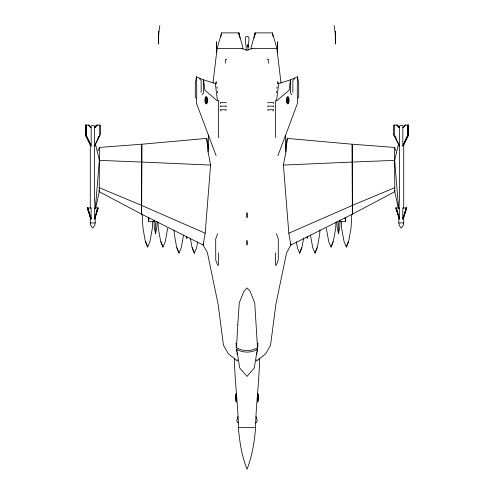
<?xml version="1.0" encoding="UTF-8"?>
<svg xmlns="http://www.w3.org/2000/svg" width="494" height="494" viewBox="0 0 494 494"><rect width="100%" height="100%" fill="white"/><g stroke="black" fill="none" stroke-linecap="round" stroke-linejoin="round"><path stroke-width="0.74" d="M208.61 149.027L206.714 138.413L141.809 144.223L141.636 214.155L203.12 245.03L207.387 252.613L218.095 304.174L223.461 345.25L228.234 353.667L237.447 361.058L237.25 359.626M275.566 265.29L275.603 252.996M95.669 208.419L99.208 191.697L99.424 147.422L141.809 144.223L141.611 214.155L99.208 191.697L99.208 190.369M246.148 50.116C246.642 45.781 244.826 41.675 245.376 37.359L246.259 36.568L247.988 36.568L248.871 37.359C249.421 41.681 247.611 45.781 248.093 50.116M285.39 149.027L287.286 138.413L352.191 144.223L352.389 214.155L290.88 245.03L286.613 252.613L275.905 304.174L270.539 345.25L265.766 353.667L256.553 361.058L256.75 359.626M277.387 49.425L277.486 41.786L277.325 52.79M157.006 221.621L156.925 226.956L155.548 233.656L154.171 226.956L154.066 220.096M339.934 220.096L339.829 226.956L338.452 233.656L337.075 226.956L336.994 221.621M394.792 190.369L394.792 191.697L352.364 214.155L352.191 144.223L394.576 147.422L394.792 191.697L398.331 208.419M257.954 342.972L257.726 347.856M259.628 358.07C259.27 381.306 255.954 404.376 255.571 427.637C254.472 441.766 252.206 456.079 247 469.3C241.794 456.079 239.528 441.766 238.429 427.637C238.046 404.376 234.73 381.306 234.372 358.07M335.303 34.401L335.395 31.4L335.395 44.052L335.303 34.401L334.166 25.589M203.38 243.536L203.12 245.03L205.189 233.211L210.58 165.07L208.098 151.954L208.715 135.152M148.947 217.65L148.608 221.689L154.69 221.689M256.899 354.204L256.973 352.722M152.72 221.639L152.35 228.284L149.935 241.683L147.669 247.049L145.403 241.683L142.988 228.284L142.21 214.248M319.933 229.914L319.686 234.341L317.278 247.741L315.011 253.107L312.745 247.741L310.467 235.088M336.019 222.374L335.692 228.284L333.283 241.683L331.017 247.049L328.751 241.683L326.336 228.284M351.79 214.248L351.012 228.284L348.597 241.683L346.331 247.049L344.065 241.683L341.65 228.284L341.28 221.639M398.917 208.406L399.572 196.698L399.572 149.96L399.029 145.008M345.788 217.65L345.392 221.689L339.31 221.689M257.411 351.419L257.535 349.925M95.391 208.32L99.343 160.377L95.552 144.341M290.62 243.536L290.88 245.03L288.811 233.211L283.42 165.07L285.903 151.954L287.286 138.413M94.972 145.008L94.428 149.96L94.428 196.698L95.083 208.406M276.35 92.761L276.529 91.26M276.881 88.265L277.06 86.771M277.412 83.776L277.684 81.529L278.715 83.548L276.498 100.986L289.107 90.248L290.435 79.855L297.481 76.805L298.709 83.449L298.709 96.75L298.043 98.108M213.007 82.887L217.107 48.486L221.639 32.876L238.874 32.876L243.11 48.486L217.107 48.486M158.698 34.401L158.605 31.4L158.605 44.052L158.698 34.401L159.834 25.589M268.717 63.226L268.619 59.564L267.161 59.41M167.664 228.284L165.249 241.683L162.983 247.049L160.717 241.683L158.308 228.284L157.981 222.374M183.533 235.088L181.255 247.741L178.989 253.107L176.722 247.741L174.314 234.341L174.067 229.914M197.693 241.788L196.618 247.741L194.358 253.107L192.092 247.741L190.344 238.065M303.656 238.065L301.908 247.741L299.642 253.107L297.382 247.741L296.307 241.788M203.565 79.855L204.893 90.248L217.502 100.986L215.285 83.548L203.565 79.855L196.519 76.805L195.291 83.449L195.291 96.75L195.957 98.108M95.206 215.995L95.206 222.918L94.712 225.431L92.983 227.944L92.508 227.944L90.779 225.431L90.285 222.918L90.285 215.995M403.715 215.995L403.715 222.918L403.221 225.431L401.492 227.944L401.017 227.944L399.288 225.431L398.794 222.918L398.794 215.995M187.028 236.953L186.72 238.429L186.263 236.212M307.737 236.212L307.28 238.429L306.972 236.953M220.861 36.556L221.639 32.876M254.04 38.032L255.126 32.876L272.361 32.876L276.893 48.486L280.993 82.887M398.609 208.32L394.657 160.377L398.448 144.341M236.607 400.307L236.163 402.128L235.527 400.307L235.527 393.854M96.083 213.112L97.188 209.419M95.163 216.798L97.818 207.943M406.327 207.943L402.826 219.015L406.142 207.943M94.484 219.015L94.484 207.943L98.287 207.943L94.65 219.015L98.121 207.943M403.444 217.632L406.63 207.943M403.382 218.323L406.797 207.943L402.826 207.943L402.826 219.015M277.887 155.733L297.481 103.394A157.919 55.452 -90 0 1 297.481 76.805M217.626 233.674L215.687 238.979L215.748 260.097L217.718 265.395M299.642 253.107L301.612 247.741M315.011 253.107L316.981 247.741M331.017 247.049L332.987 241.683M346.331 247.049L348.301 241.683M276.282 265.395L278.252 260.097L278.313 238.979L276.374 233.674M237.991 416.584L236.706 420.74L237.447 422.419L238.497 422.845M97.917 138.376L98.856 136.301M407.982 125.062L407.982 134.911L402.826 145.996L407.803 134.911L407.803 125.062M99.424 147.422L97.898 150.818M94.811 127.032L96.805 125.062L100.103 125.062L100.103 134.911L94.484 145.996L99.936 134.911L99.936 125.062M403.314 145.341L408.445 134.911L408.445 125.062M403.475 145.341L408.612 134.911L408.612 125.062L405.315 125.062L402.826 127.526L402.826 145.996M215.285 83.548L216.316 81.529L216.588 83.776M90.285 127.526L91.458 125.556L94.033 125.556L95.206 127.526M398.794 127.526L399.967 125.556L402.542 125.556L403.715 127.526M225.777 106.957L226.363 106.105L220.163 106.105L220.787 106.957M225.777 110.6L226.363 109.748L220.163 109.748L221.096 111.033M273.213 106.957L273.837 106.105L267.637 106.105L268.223 106.957M272.904 111.033L273.837 109.748L267.637 109.748L268.223 110.6M273.213 103.481L273.837 102.659L267.637 102.659M202.04 94.842L203.367 93.249L203.367 81.331M294.572 78.577L292.849 80.497L292.849 92.415M94.996 127.032L96.985 125.062M405.494 125.062L402.826 127.526M94.484 145.996L94.484 127.526L97.207 125.062M96.83 125.556L94.484 127.526M288.811 233.211L352.438 205.387M352.352 205.387L394.749 187.708M255.503 422.845L256.553 422.419L257.294 420.74L256.009 416.584M252.415 48.486L247 50.308L241.585 48.486M278.715 83.548L290.435 79.855M226.839 59.41L225.381 59.564L225.283 63.226M283.42 165.07L352.438 162.051M352.241 162.051L394.657 160.377M276.893 48.486L250.89 48.486L255.126 32.876L255.126 35.086M226.363 102.659L220.163 102.659L220.787 103.481M86.018 125.062L86.018 134.911L91.174 145.996L91.174 127.526L88.506 125.062M399.189 127.032L397.195 125.062L393.897 125.062L393.897 134.911L399.516 145.996L399.516 127.526L397.17 125.556M91.174 127.526L88.685 125.062L85.388 125.062L85.388 134.911L90.686 145.341M86.018 134.911L91.174 145.996M393.897 134.911L399.516 145.996M396.102 150.818L394.576 147.422M87.673 207.943L90.995 219.015L91.174 207.943L87.203 207.943L90.618 218.323M399.35 219.015L399.516 207.943L395.713 207.943L399.35 219.015L399.35 217.539M90.285 222.918L95.206 222.918M398.794 222.918L403.715 222.918M238.429 427.637L255.571 427.637M99.343 160.377L141.759 162.051M141.562 162.051L210.58 165.07M99.251 187.708L141.648 205.387M141.562 205.387L205.189 233.211M396.793 125.062L399.516 127.526M397.015 125.062L399.004 127.032M199.428 78.577L201.151 80.497L201.151 92.415M291.96 94.842L290.633 93.249L290.633 81.331M85.388 134.911L90.526 145.341M395.144 136.301L396.083 138.376M192.388 247.741L194.358 253.107M177.019 247.741L178.989 253.107M161.013 241.683L162.983 247.049M145.699 241.683L147.669 247.049M216.113 155.733L196.519 103.394A157.919 55.452 -90 0 0 196.519 76.805M395.879 207.943L399.516 219.015M87.37 207.943L90.556 217.632M396.812 209.419L397.917 213.112M396.182 207.943L398.837 216.798M87.858 207.943L91.174 219.015M257.393 400.307L257.837 402.128L258.473 400.307L258.473 393.854M272.361 32.876L273.139 36.556M239.961 38.032L238.874 32.876L238.874 35.086M345.392 221.689L345.053 217.65M148.608 221.689L148.212 217.65M236.274 347.856L236.046 342.972M216.94 86.771L217.119 88.265M217.471 91.26L217.65 92.761M206.714 138.413L208.098 151.954M236.465 349.925L236.589 351.419M237.027 352.685L237.101 354.235M285.285 135.152L285.903 151.954M216.675 52.79L216.514 41.786L216.613 49.425M218.397 252.996L218.434 265.29M403.715 143.68L403.715 208.301M403.005 217.539L403.005 219.015M398.794 206.758L398.794 208.301M394.064 125.062L394.064 134.911M338.452 222.473L338.452 233.656M275.467 100.245L275.467 137.622M257.887 396.466L257.887 400.307M247.099 240.646L247.099 244.833M247.049 212.92L247.049 217.65L246.951 212.92M246.901 240.646L246.901 244.833M236.113 396.466L236.113 400.307M218.533 100.245L218.533 137.622M155.548 222.473L155.548 233.656M95.206 206.758L95.206 208.301M94.65 217.539L94.65 219.015M90.995 217.539L90.995 219.015M90.285 143.68L90.285 208.301M86.197 125.062L86.197 134.911M85.555 125.062L85.555 134.911M257.541 397.201A2.748 2.526 -90 0 0 257.541 394.002A4.539 3.211 -90 0 0 257.393 394.743M236.459 397.201A2.748 2.526 -90 0 1 236.459 394.002A4.539 3.211 -90 0 1 236.607 394.743M207.097 99.646L207.079 100.961C206.301 99.973 207.017 104.012 205.628 100.165C207.196 96.781 206.251 100.653 207.097 99.646M287.249 100.906L287.527 101.82L288.373 100.165C286.767 96.843 287.749 100.646 286.903 99.646L286.921 100.961L287.304 100.541L287.249 100.906M237.793 324.762L236.527 347.189L237.101 348.054C243.141 351.37 250.859 351.37 256.899 348.054L257.473 347.189L254.731 302.847L250.05 291.324L247 287.922L243.95 291.324L239.269 302.847L237.793 324.762M257.312 348.9L254.336 367.851L247 376.422L239.664 367.851L236.688 348.9L237.101 349.629C243.147 352.932 250.853 352.932 256.899 349.629L257.312 348.9M248.081 47.06L247.642 44.695L248.081 47.109M288.694 102.758A3.724 1.272 -90 0 0 288.039 96.602A3.724 1.272 -90 0 0 286.551 101.344A3.724 1.272 -90 0 0 288.694 102.758M288.502 102.233A2.945 1.007 -90 0 0 287.983 97.361A2.945 1.007 -90 0 0 286.804 101.116A2.945 1.007 -90 0 0 288.502 102.233M207.313 102.227A3.724 1.272 -90 0 0 206.294 96.515A3.724 1.272 -90 0 0 205.115 101.962A3.724 1.272 -90 0 0 207.313 102.227M207.091 101.813A2.945 1.007 -90 0 0 206.282 97.293A2.945 1.007 -90 0 0 205.35 101.603A2.945 1.007 -90 0 0 207.091 101.813"/></g></svg>
